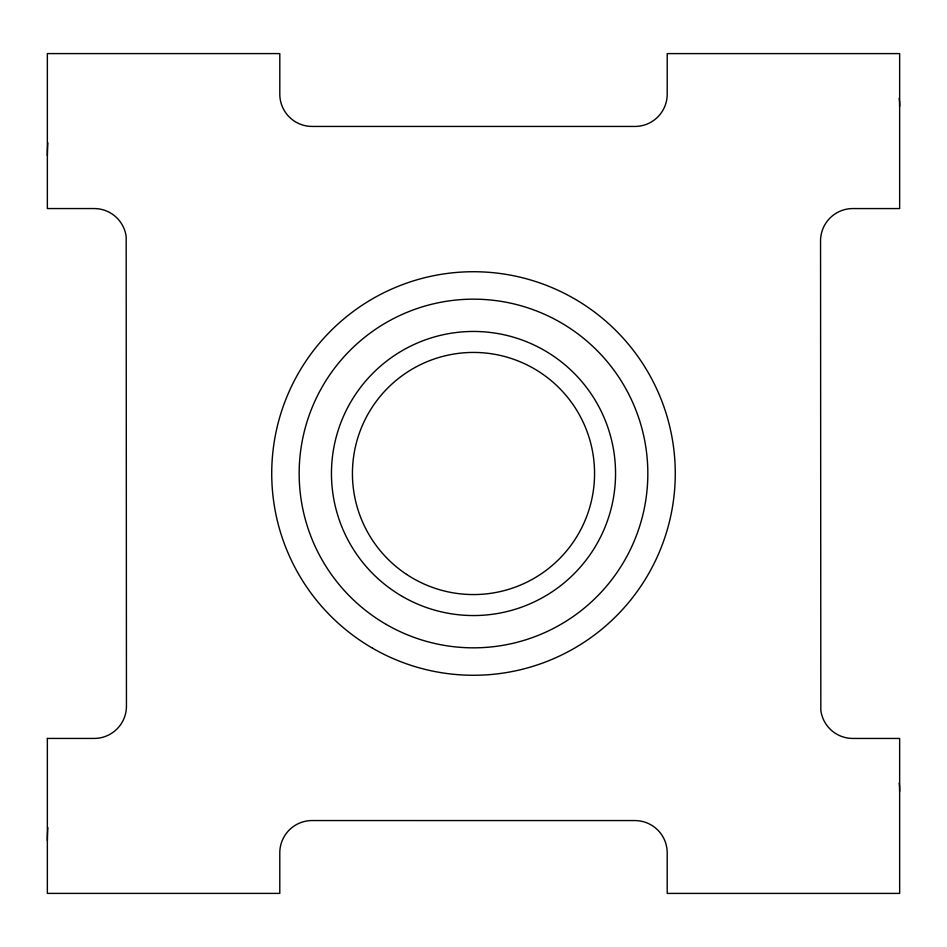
<?xml version="1.0" encoding="UTF-8"?>
<svg xmlns="http://www.w3.org/2000/svg" width="947" height="947" viewBox="0 0 947 947"><rect width="100%" height="100%" fill="white"/><g stroke="black" fill="none" stroke-linecap="round" stroke-linejoin="round"><path stroke-width="1.42" d="M47.374 840.486A35.11 3.563 -84.1 0 1 47.859 827.607M47.374 155.651A35.11 3.563 -84.1 0 1 47.859 142.772M899.153 98.334A35.11 3.563 -84.1 0 1 899.638 106.514M899.153 783.181A35.11 3.563 -84.1 0 1 899.638 791.361M47.35 738.435L47.35 893.4L279.791 893.4L279.791 852.833A32.281 32.281 0 0 1 312.084 820.552L634.916 820.564A32.281 32.281 0 0 1 667.197 852.845L667.197 893.412L899.65 893.412L899.65 738.447L852.833 738.447A32.281 32.281 0 0 1 820.824 710.38L820.552 240.846A32.281 32.281 0 0 1 852.833 208.565L899.65 208.565L899.65 53.6L667.209 53.6L667.209 94.167A32.281 32.281 0 0 1 634.916 126.448L312.084 126.436A32.281 32.281 0 0 1 279.803 94.155L279.803 53.588L47.35 53.588L47.35 208.553L94.167 208.553A32.281 32.281 0 0 1 126.176 236.62L126.448 706.154A32.281 32.281 0 0 1 94.167 738.435L47.35 738.435M372.443 648.139A201.77 201.77 0 0 0 675.27 473.701A201.77 201.77 0 0 0 372.787 298.66A201.77 201.77 0 0 0 372.443 648.139M406.5 574.332A121.062 121.062 0 0 0 594.325 481.1A121.062 121.062 0 0 0 419.675 365.057A121.062 121.062 0 0 0 406.5 574.332M386.329 624.475A174.331 174.331 0 0 0 647.831 473.5A174.331 174.331 0 0 0 386.329 322.525A174.331 174.331 0 0 0 386.329 624.475M402.475 596.515A142.05 142.05 0 0 0 615.55 473.5A142.05 142.05 0 0 0 402.475 350.485A142.05 142.05 0 0 0 402.475 596.515"/></g></svg>
